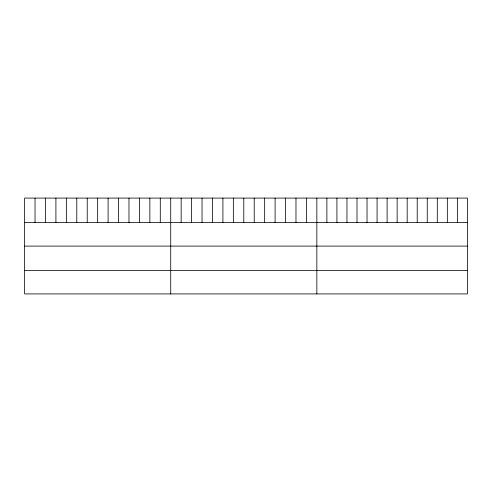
<?xml version="1.0" encoding="UTF-8"?>
<svg xmlns="http://www.w3.org/2000/svg" width="492" height="492" viewBox="0 0 492 492"><rect width="100%" height="100%" fill="white"/><g stroke="black" fill="none" stroke-linecap="round" stroke-linejoin="round"><path stroke-width="0.74" d="M467.4 222.55L467.4 293.915L24.6 293.915L24.6 198.085L467.4 198.085L467.4 222.55L24.6 222.55M24.6 246.098L467.4 246.098M24.6 270.366L467.4 270.366M457.363 198.085L457.363 222.55M447.326 198.085L447.326 222.55M437.29 198.085L437.29 222.55M427.253 198.085L427.253 222.55M417.216 198.085L417.216 222.55M407.179 198.085L407.179 222.55M397.142 198.085L397.142 222.55M387.106 198.085L387.106 222.55M377.069 198.085L377.069 222.55M367.032 198.085L367.032 222.55M356.995 198.085L356.995 222.55M346.958 198.085L346.958 222.55M336.922 198.085L336.922 222.55M326.885 198.085L326.885 222.55M316.848 198.085L316.848 293.915M306.411 198.085L306.411 222.55M295.975 198.085L295.975 222.55M285.538 198.085L285.538 222.55M275.096 198.085L275.096 222.55M264.659 198.085L264.659 222.55M254.223 198.085L254.223 222.55M243.786 198.085L243.786 222.55M233.349 198.085L233.349 222.55M222.913 198.085L222.913 222.55M212.476 198.085L212.476 222.55M202.034 198.085L202.034 222.55M191.597 198.085L191.597 222.55M181.161 198.085L181.161 222.55M170.724 198.085L170.724 293.915M160.287 198.085L160.287 222.55M149.851 198.085L149.851 222.55M139.414 198.085L139.414 222.55M128.972 198.085L128.972 222.55M118.535 198.085L118.535 222.55M108.099 198.085L108.099 222.55M97.662 198.085L97.662 222.55M87.225 198.085L87.225 222.55M76.789 198.085L76.789 222.55M66.352 198.085L66.352 222.55M55.91 198.085L55.91 222.55M45.473 198.085L45.473 222.55M35.037 198.085L35.037 222.55"/></g></svg>
